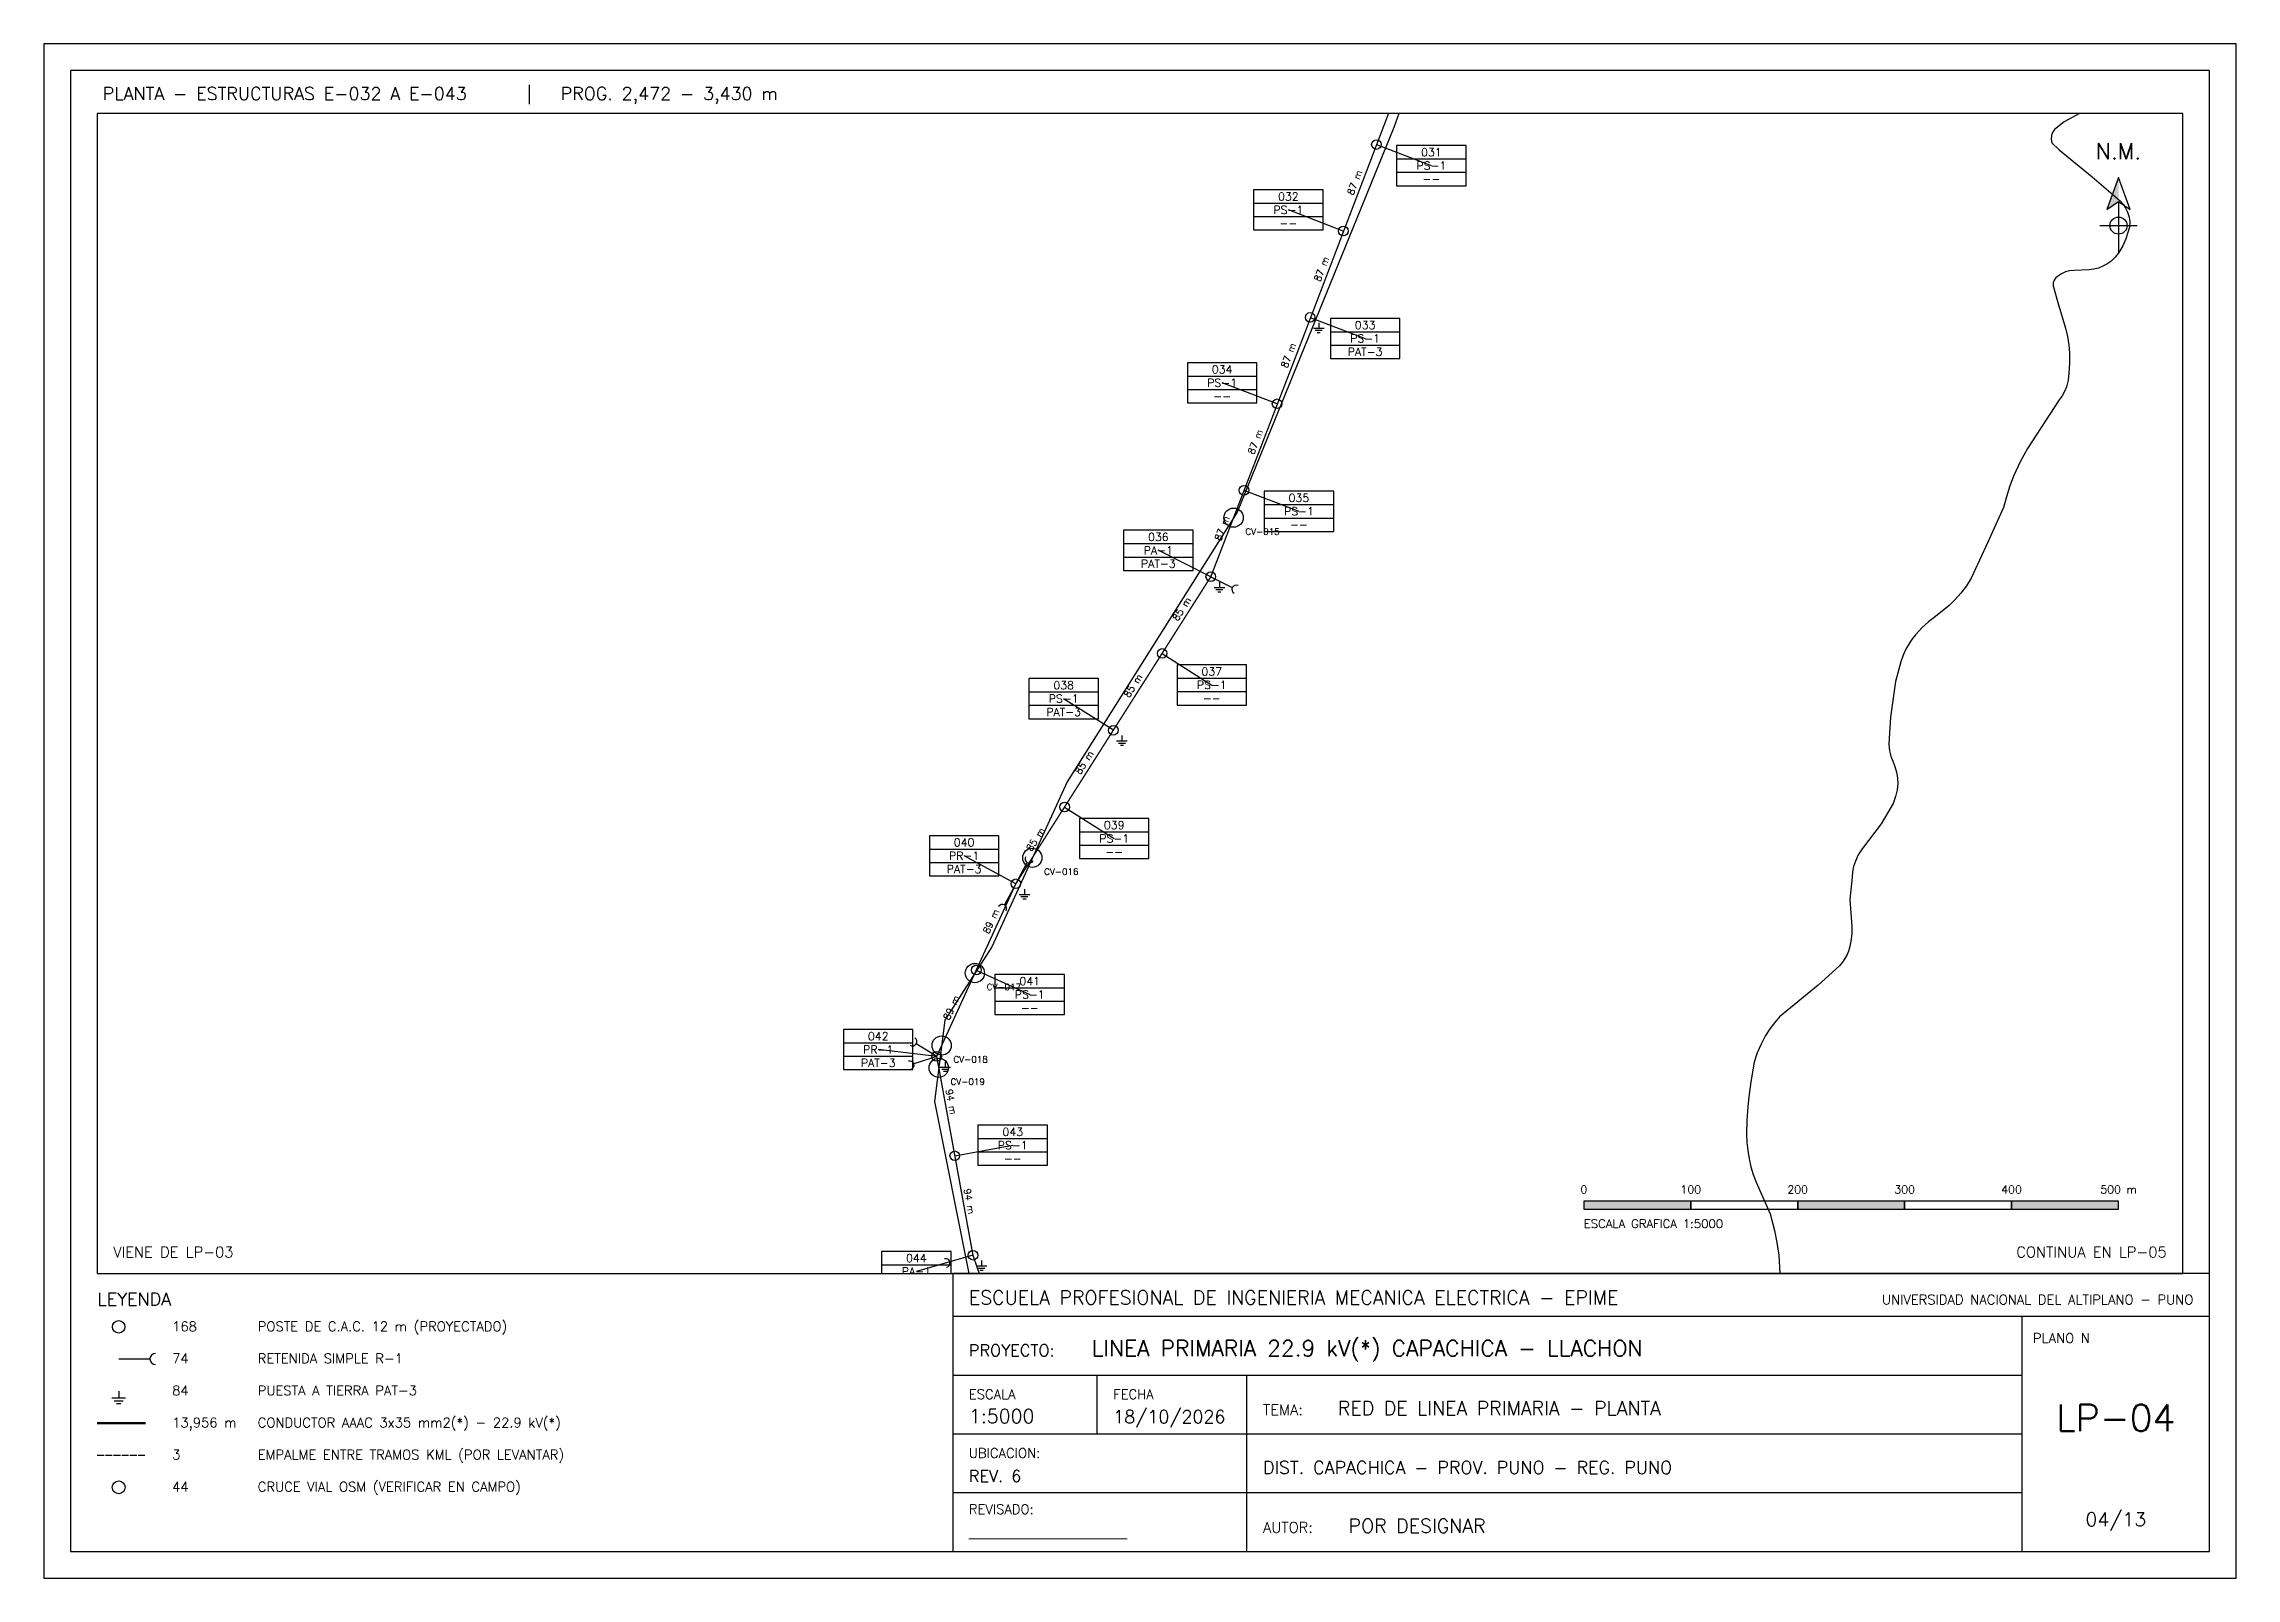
# Paper-space layout 'LP-04' of a CAD drawing. Header units: metres, sheet in millimetres. Extents: x 5 to 415, y 5 to 292.
# The model-space entities are those that its viewports show. They can reach past a viewport. Long polylines and large blocks are cut down to what shows.
import ezdxf
from ezdxf.enums import TextEntityAlignment as Align

# ---------------------------------------------------------------- set-up
doc = ezdxf.new("R2010")
doc.units = ezdxf.units.M
doc.linetypes.add('DASHED', pattern=[1.524, 1.27, -0.254])
for name, color, linetype in [('CRUCES', 30, 'CONTINUOUS'), ('MARCO', 7, 'CONTINUOUS'), ('NM', 5, 'CONTINUOUS'), ('ROTULO', 7, 'CONTINUOUS'), ('RP_CONDUCTOR', 5, 'CONTINUOUS'), ('RP_CUADROPOSTE', 5, 'CONTINUOUS'), ('RP_EMPALME', 1, 'DASHED'), ('RP_LEYENDA', 7, 'CONTINUOUS'), ('RP_POSTE', 1, 'CONTINUOUS'), ('RP_PTIERRA', 2, 'CONTINUOUS'), ('RP_RETENIDA', 1, 'CONTINUOUS'), ('RP_VANO', 4, 'CONTINUOUS'), ('VIAS', 8, 'CONTINUOUS')]:
    doc.layers.add(name, color=color, linetype=linetype)
doc.layers.add('REDCAD_VIEWPORTS', color=8, linetype='CONTINUOUS', plot=False)
doc.styles.add('ROMANS', font='romans.shx')

# ---------------------------------------------------------------- blocks, each defined once
blk = doc.blocks.new('NM')
blk.add_hatch(color=5).paths.add_polyline_path([(0, 0), (0, -4.5), (-2.2, -6)])
for p, q in [((0, -4.5), (0, -14)), ((-3.5, -9), (3.5, -9))]:
    blk.add_line(p, q)
blk.add_lwpolyline([(0, 0), (-2.2, -6), (0, -4.5), (2.2, -6)], close=True)
blk.add_circle((0, -9), 1.6)
at = {"style": 'ROMANS'}
blk.add_text('N.M.', height=3, dxfattribs=at).set_placement((0, 2.5), align=Align.BOTTOM_CENTER)
blk = doc.blocks.new('POSTE_LP')
blk.add_circle((0, 0), 0.9)
blk = doc.blocks.new('RETENIDA')
blk.add_line((0, 0), (4.5, 0))
blk.add_arc((5.3, 0), 0.8, 90, 270)
blk = doc.blocks.new('PAT')
for p, q in [((0, 0), (0, -1)), ((-1, -1), (1, -1)), ((-0.65, -1.4), (0.65, -1.4)), ((-0.3, -1.8), (0.3, -1.8))]:
    blk.add_line(p, q)
blk = doc.blocks.new('CUADRO_POSTE')
for p, q in [((0, 5), (13, 5)), ((0, 2.5), (13, 2.5))]:
    blk.add_line(p, q)
blk.add_lwpolyline([(0, 0), (13, 0), (13, 7.5), (0, 7.5)], close=True)
at = {"style": 'ROMANS'}
for tag, p in [('NUMERO', (6.5, 6.25)), ('ARMADO', (6.5, 3.75)), ('PAT', (6.5, 1.25))]:
    blk.add_attdef(tag, text='', height=1.5, dxfattribs=at).set_placement(p, align=Align.MIDDLE_CENTER)

msp = doc.modelspace()

# ---------------------------------------------------------------- linework, layer by layer
at = {"layer": 'CRUCES'}
for centre in [(409168.9, 8268518.6), (408980.7, 8268200.5), (408927, 8268092.7), (408895.9, 8268024.9), (408893.2, 8268004.1)]:
    msp.add_circle(centre, 9, dxfattribs=at)
at = {"layer": 'RP_CONDUCTOR', "const_width": 1.25}
msp.add_lwpolyline([(410791.1, 8270307.2), (410734.4, 8270237.8), (410684.6, 8270140.7), (410618.2, 8270058.6), (410516.8, 8269908.3), (410407.5, 8269794.3), (410248.8, 8269662.8), (410096.9, 8269536.3), (409885.3, 8269474.9), (409747.9, 8269391.7), (409573.2, 8269295.4), (409458.4, 8269216), (409364.4, 8269029.2), (409230, 8268677), (409147.6, 8268463.4), (408965.3, 8268176.3), (408891.3, 8268014.8), (408925.2, 8267828.8), (408967.4, 8267705.7), (409031.1, 8267558.9), (409039, 8267406.7), (409035.9, 8267243.4), (409015.4, 8267118.7), (408985, 8267012.2)], dxfattribs=at)
at = {"layer": 'RP_CUADROPOSTE'}
for p, q in [((409302.5, 8268867.6), (409353.8, 8268847.9)), ((409271.5, 8268786.7), (409220.1, 8268806.4)), ((409240.5, 8268705.9), (409291.9, 8268686.2)), ((409209.6, 8268625.1), (409158.2, 8268644.8)), ((409178.6, 8268544.2), (409230, 8268524.6)), ((409147.6, 8268463.4), (409098.5, 8268488.1)), ((409102.1, 8268391.6), (409148.5, 8268362.1)), ((409056.5, 8268319.8), (409010, 8268349.3)), ((409010.9, 8268248), (409057.3, 8268218.6)), ((408965.3, 8268176.2), (408916.9, 8268202.4)), ((408928.3, 8268095.5), (408978.3, 8268072.6)), ((408891.3, 8268014.8), (408836.6, 8268021.1)), ((408908.2, 8267921.8), (408962.4, 8267931.7)), ((408925.2, 8267828.8), (408872.3, 8267813.7))]:
    msp.add_line(p, q, dxfattribs=at)
at = {"layer": 'VIAS'}
for points in [[(409408.2, 8269137.5), (409318.6, 8268883.5), (409172.2, 8268523.8), (409013.2, 8268271.5), (408942.7, 8268117.3), (408898.9, 8268048.7), (408889.2, 8267972.5), (408929, 8267772.8)], [(410002.2, 8268914.4), (409970.5, 8268902.7), (409945.7, 8268888.9), (409936.5, 8268881.8), (409934.7, 8268879), (409933.6, 8268875.9), (409933.4, 8268872.5), (409934, 8268869.2), (409941, 8268862.5), (409971.8, 8268837.4), (409997.9, 8268815), (410000.7, 8268811.8), (410003, 8268808.2), (410004.8, 8268804.4), (410006.2, 8268799.8), (410006.9, 8268795.2), (410006.8, 8268790.4), (410003.3, 8268779.4), (410000.4, 8268772.8), (409996.6, 8268766.5), (409993.2, 8268762.2), (409989.3, 8268758.2), (409985.6, 8268755.8), (409981.6, 8268753.7), (409977.6, 8268752.1), (409973.3, 8268751), (409969, 8268750.3), (409954.8, 8268749.7), (409950.7, 8268749.5), (409946.7, 8268748.5), (409943, 8268746.8), (409939.3, 8268744.2), (409937.6, 8268742.7), (409936.3, 8268740.8), (409935.4, 8268738.2), (409935.2, 8268735.5), (409939.6, 8268720), (409946.7, 8268695.8), (409948.7, 8268688.1), (409950, 8268680.4), (409950.7, 8268672.5), (409950.7, 8268663.1), (409949.9, 8268653.8), (409949.4, 8268647.3), (409947.8, 8268641.1), (409946, 8268636.7), (409943.7, 8268632.6), (409940.9, 8268628.8), (409911.2, 8268583.2), (409904.4, 8268570.9), (409898.5, 8268558.2), (409894.8, 8268548.3), (409891.5, 8268538.2), (409888.9, 8268528), (409874.3, 8268495.8), (409858.7, 8268462.1), (409854.1, 8268454.9), (409849, 8268448), (409843.7, 8268442), (409838.1, 8268436.5), (409825.2, 8268426.3), (409818.7, 8268421.3), (409812.7, 8268415.8), (409806.6, 8268409.1), (409803.7, 8268405.5), (409801.1, 8268401.8), (409797.8, 8268396.1), (409795, 8268390.1), (409792.9, 8268383.9), (409788, 8268365.3), (409783.2, 8268332.1), (409782, 8268312.4), (409781.7, 8268306.4), (409782.3, 8268300.5), (409783.4, 8268295.6), (409785.2, 8268290.9), (409787.3, 8268285.8), (409788.8, 8268280.6), (409789.7, 8268275.2), (409789.9, 8268269.6), (409789.4, 8268264.1), (409788, 8268257.7), (409785.8, 8268251.4), (409774.3, 8268232.3), (409756.6, 8268208.8), (409753, 8268203.3), (409750.3, 8268197.5), (409748.7, 8268192.5), (409747.7, 8268187.5), (409747.3, 8268182.3), (409745.3, 8268161.4), (409747.1, 8268136.3), (409747.1, 8268129.4), (409746.2, 8268122.6), (409744.7, 8268116.3), (409743.8, 8268113.2), (409742.6, 8268110.1), (409740.6, 8268106.3), (409738.3, 8268102.8), (409735.6, 8268099.5), (409715.6, 8268081.5), (409679.3, 8268051.8), (409674.6, 8268046.2), (409670.2, 8268040.4), (409666.3, 8268034.3), (409662.1, 8268026.3), (409658.6, 8268018.1), (409655.8, 8268009.5), (409652.5, 8267991.1), (409650.9, 8267979.5), (409649.7, 8267967.9), (409648.9, 8267954.9), (409648.6, 8267942), (409648.9, 8267934.3), (409649.7, 8267926.7), (409651, 8267919.1), (409652.7, 8267911.6), (409654.9, 8267904.3), (409657.6, 8267897.2), (409670.7, 8267867.4), (409674.6, 8267852), (409677, 8267840.6), (409678.9, 8267829), (409679.7, 8267809.2), (409680.2, 8267762.9)]]:
    msp.add_lwpolyline(points, dxfattribs=at)

# ---------------------------------------------------------------- block references
at = {"layer": 'RP_CUADROPOSTE', "xscale": 5, "yscale": 5}
for p, values in [((409321.3, 8268829.1), {'NUMERO': '031', 'ARMADO': 'PS-1', 'PAT': '--'}), ((409187.6, 8268787.7), {'NUMERO': '032', 'ARMADO': 'PS-1', 'PAT': '--'}), ((409259.4, 8268667.5), {'NUMERO': '033', 'ARMADO': 'PS-1', 'PAT': 'PAT-3'}), ((409125.7, 8268626), {'NUMERO': '034', 'ARMADO': 'PS-1', 'PAT': '--'}), ((409197.5, 8268505.8), {'NUMERO': '035', 'ARMADO': 'PS-1', 'PAT': '--'}), ((409066, 8268469.3), {'NUMERO': '036', 'ARMADO': 'PA-1', 'PAT': 'PAT-3'}), ((408977.5, 8268330.6), {'NUMERO': '038', 'ARMADO': 'PS-1', 'PAT': 'PAT-3'}), ((409116, 8268343.4), {'NUMERO': '037', 'ARMADO': 'PS-1', 'PAT': '--'}), ((409024.8, 8268199.8), {'NUMERO': '039', 'ARMADO': 'PS-1', 'PAT': '--'}), ((408884.4, 8268183.7), {'NUMERO': '040', 'ARMADO': 'PR-1', 'PAT': 'PAT-3'}), ((408945.8, 8268053.9), {'NUMERO': '041', 'ARMADO': 'PS-1', 'PAT': '--'}), ((408804.1, 8268002.4), {'NUMERO': '042', 'ARMADO': 'PR-1', 'PAT': 'PAT-3'}), ((408929.9, 8267912.9), {'NUMERO': '043', 'ARMADO': 'PS-1', 'PAT': '--'}), ((408839.8, 8267794.9), {'NUMERO': '044', 'ARMADO': 'PA-1', 'PAT': 'PAT-3'})]:
    msp.add_blockref('CUADRO_POSTE', p, dxfattribs=at).add_auto_attribs(values)
at = {"layer": 'RP_POSTE', "xscale": 5, "yscale": 5}
for p in [(409302.5, 8268867.6), (409271.5, 8268786.7), (409240.5, 8268705.9), (409209.6, 8268625.1), (409178.6, 8268544.2), (409147.6, 8268463.4), (409102.1, 8268391.6), (409056.5, 8268319.8), (409010.9, 8268248), (408965.3, 8268176.2), (408928.3, 8268095.5), (408891.3, 8268014.8), (408908.2, 8267921.8), (408925.2, 8267828.8)]:
    msp.add_blockref('POSTE_LP', p, dxfattribs=at)
at = {"layer": 'RP_PTIERRA', "xscale": 5, "yscale": 5}
for p in [(409248.5, 8268700.9), (409155.6, 8268458.4), (409064.5, 8268314.8), (408973.3, 8268171.2), (408899.3, 8268009.8), (408933.2, 8267823.8)]:
    msp.add_blockref('PAT', p, dxfattribs=at)
at = {"layer": 'RP_RETENIDA', "xscale": 5, "yscale": 5}
for p, rotation in [((409147.6, 8268463.4), -26.63408581957667), ((408965.3, 8268176.2), 61.559855050692875), ((408965.3, 8268176.2), -118.44014494930713), ((408891.3, 8268014.8), -211.58006696689682), ((408891.3, 8268014.8), -161.58006696689682), ((408925.2, 8267828.8), -164.0603941415531)]:
    msp.add_blockref('RETENIDA', p, dxfattribs=dict(at, rotation=rotation))

# ---------------------------------------------------------------- texts
at = {"layer": 'CRUCES', "style": 'ROMANS'}
for s, p in [('CV-015', (409179.9, 8268502.6)), ('CV-016', (408991.7, 8268184.5)), ('CV-017', (408938, 8268076.7)), ('CV-018', (408906.9, 8268008.9)), ('CV-019', (408904.2, 8267988.1))]:
    msp.add_text(s, height=6, dxfattribs=at).set_placement(p)
at = {"layer": 'RP_VANO', "style": 'ROMANS'}
for s, rotation, p in [('87 m', 69.0357, (409317.9, 8268911)), ('87 m', 69.0419, (409287, 8268830.2)), ('87 m', 69.0357, (409256, 8268749.3)), ('87 m', 69.0419, (409225.1, 8268668.5)), ('87 m', 69.038, (409194.1, 8268587.7)), ('87 m', 69.0419, (409163.1, 8268506.8)), ('85 m', 57.5882, (409124.8, 8268430.5)), ('85 m', 57.5882, (409079.3, 8268358.7)), ('85 m', 57.5825, (409033.7, 8268286.9)), ('85 m', 57.5882, (408988.1, 8268215.1)), ('89 m', 65.3627, (408946.8, 8268138.9)), ('89 m', 65.3654, (408909.8, 8268058.2)), ('94 m', -79.6529, (408899.8, 8267971.3)), ('94 m', -79.6599, (408916.7, 8267878.3))]:
    msp.add_text(s, height=6.5, rotation=rotation, dxfattribs=at).set_placement(p, align=Align.BOTTOM_CENTER)

psp = doc.layouts.new('LP-04')

# ---------------------------------------------------------------- hatches: boundary and pattern name
for points in [[(293, 74), (313, 74), (313, 75.5), (293, 75.5)], [(333, 74), (353, 74), (353, 75.5), (333, 75.5)], [(373, 74), (393, 74), (393, 75.5), (373, 75.5)]]:
    psp.add_hatch(color=7).paths.add_polyline_path(points)

# ---------------------------------------------------------------- linework, layer by layer
at = {"layer": 'CRUCES'}
psp.add_circle((19, 22), 1.2, dxfattribs=at)
at = {"layer": 'MARCO'}
for points in [[(5, 5), (415, 5), (415, 292), (5, 292)], [(10, 10), (410, 10), (410, 287), (10, 287)], [(15, 62), (405, 62), (405, 279), (15, 279)]]:
    psp.add_lwpolyline(points, close=True, dxfattribs=at)
at = {"layer": 'ROTULO'}
for p, q in [((175, 54), (375, 54)), ((175, 54), (410, 54)), ((375, 10), (375, 54)), ((175, 43), (375, 43)), ((202, 32), (202, 43)), ((230, 10), (230, 43)), ((175, 32), (375, 32)), ((175, 21), (375, 21))]:
    psp.add_line(p, q, dxfattribs=at)
for points in [[(293, 74), (313, 74), (313, 75.5), (293, 75.5)], [(313, 74), (333, 74), (333, 75.5), (313, 75.5)], [(333, 74), (353, 74), (353, 75.5), (333, 75.5)], [(353, 74), (373, 74), (373, 75.5), (353, 75.5)], [(373, 74), (393, 74), (393, 75.5), (373, 75.5)], [(175, 10), (410, 10), (410, 62), (175, 62)]]:
    psp.add_lwpolyline(points, close=True, dxfattribs=at)
at = {"layer": 'RP_CONDUCTOR', "lineweight": 50}
psp.add_line((15, 34), (24, 34), dxfattribs=at)
at = {"layer": 'RP_EMPALME'}
psp.add_line((15, 28), (24, 28), dxfattribs=at)

# ---------------------------------------------------------------- block references
at = {"layer": 'NM'}
psp.add_blockref('NM', (393, 267), dxfattribs=at)
at = {"layer": 'RP_POSTE', "xscale": 1.3, "yscale": 1.3}
psp.add_blockref('POSTE_LP', (19, 52), dxfattribs=at)
at = {"layer": 'RP_PTIERRA', "xscale": 1.3, "yscale": 1.3}
psp.add_blockref('PAT', (19, 40), dxfattribs=at)
at = {"layer": 'RP_RETENIDA', "xscale": 1.3, "yscale": 1.3}
psp.add_blockref('RETENIDA', (19, 46), dxfattribs=at)

# ---------------------------------------------------------------- texts
at = {"layer": 'ROTULO', "style": 'ROMANS'}
for s, height, p in [('PLANTA - ESTRUCTURAS E-032 A E-043   |   PROG. 2,472 - 3,430 m', 2.4, (16, 281.5)), ('ESCALA GRAFICA 1:5000', 1.6, (293, 70.5)), ('VIENE DE LP-03', 2, (18, 65)), ('ESCUELA PROFESIONAL DE INGENIERIA MECANICA ELECTRICA - EPIME', 2.6, (178, 56.2)), ('LINEA PRIMARIA 22.9 kV(*) CAPACHICA - LLACHON', 3, (201, 46.5)), ('PLANO N', 1.8, (377, 49)), ('PROYECTO:', 2.2, (178, 46.5)), ('ESCALA', 1.8, (178, 38.5)), ('FECHA', 1.8, (205, 38.5)), ('TEMA:', 2, (233, 35.5)), ('RED DE LINEA PRIMARIA - PLANTA', 2.6, (247, 35.5)), ('1:5000', 2.6, (178, 34)), ('18/10/2026', 2.4, (205, 34)), ('UBICACION:', 1.8, (178, 27.5)), ('REV. 6', 2.2, (178, 23)), ('DIST. CAPACHICA - PROV. PUNO - REG. PUNO', 2.4, (233, 24.5)), ('REVISADO:', 1.8, (178, 17)), ('________________________', 1.8, (178, 12.5)), ('AUTOR:', 2, (233, 13.5)), ('POR DESIGNAR', 2.6, (249, 13.5))]:
    psp.add_text(s, height=height, dxfattribs=at).set_placement(p)
for s, p in [('0', (293, 76.5)), ('100', (313, 76.5)), ('200', (333, 76.5)), ('300', (353, 76.5)), ('400', (373, 76.5)), ('500 m', (393, 76.5))]:
    psp.add_text(s, height=1.5, dxfattribs=at).set_placement(p, align=Align.BOTTOM_CENTER)
for s, height, p in [('CONTINUA EN LP-05', 2, (402, 65)), ('UNIVERSIDAD NACIONAL DEL ALTIPLANO - PUNO', 1.8, (407, 56.2))]:
    psp.add_text(s, height=height, dxfattribs=at).set_placement(p, align=Align.RIGHT)
for s, height, p in [('LP-04', 5, (392.5, 35)), ('04/13', 2.6, (392.5, 16))]:
    psp.add_text(s, height=height, dxfattribs=at).set_placement(p, align=Align.MIDDLE_CENTER)
at = {"layer": 'RP_LEYENDA', "style": 'ROMANS'}
for s, height, p in [('LEYENDA', 2.4, (15, 56)), ('POSTE DE C.A.C. 12 m (PROYECTADO)', 1.8, (45, 51.2)), ('168', 1.8, (29, 51.2)), ('74', 1.8, (29, 45.2)), ('RETENIDA SIMPLE R-1', 1.8, (45, 45.2)), ('84', 1.8, (29, 39.2)), ('PUESTA A TIERRA PAT-3', 1.8, (45, 39.2)), ('13,956 m', 1.8, (29, 33.2)), ('CONDUCTOR AAAC 3x35 mm2(*) - 22.9 kV(*)', 1.8, (45, 33.2)), ('3', 1.8, (29, 27.2)), ('EMPALME ENTRE TRAMOS KML (POR LEVANTAR)', 1.8, (45, 27.2)), ('44', 1.8, (29, 21.2)), ('CRUCE VIAL OSM (VERIFICAR EN CAMPO)', 1.8, (45, 21.2))]:
    psp.add_text(s, height=height, dxfattribs=at).set_placement(p)

# ---------------------------------------------------------------- viewports
at = {"layer": 'REDCAD_VIEWPORTS'}
psp.add_viewport(center=(210, 170.5), size=(390, 217), view_center_point=(409081.39, 8268354.27), view_height=1085, dxfattribs=at)

doc.saveas('drawing.dxf')
